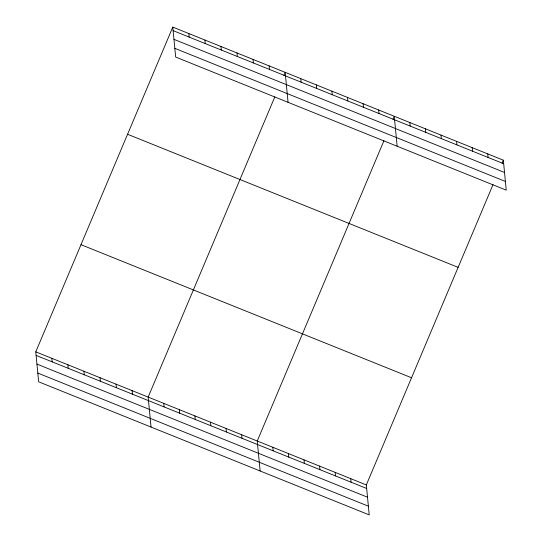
<?xml version="1.0" encoding="UTF-8"?>
<svg xmlns="http://www.w3.org/2000/svg" width="542" height="542" viewBox="0 0 542 542"><rect width="100%" height="100%" fill="white"/><g stroke="black" fill="none" stroke-linecap="round" stroke-linejoin="round"><path stroke-width="0.81" d="M493.003 184.68L366.331 484.934L369.217 514.9L38.658 381.812L35.772 351.846L172.783 27.1L503.342 160.188L506.228 190.154L175.669 57.066L172.783 27.1M274.841 96.842L148.162 397.096L151.049 427.062M283.879 75.413L285.173 72.35L288.059 102.316M383.926 140.764L257.247 441.019L260.133 470.978M392.964 119.328L394.258 116.266L397.144 146.232M502.048 163.25L503.342 160.188M173.122 30.637L503.681 163.725M173.962 39.363L504.521 172.451M174.829 48.346L505.388 181.435M127.573 134.267L458.126 267.355M80.988 244.679L411.547 377.767M35.772 351.846L366.331 484.934M36.118 355.389L366.67 488.478M36.951 364.109L367.51 497.197M37.818 373.092L368.377 506.181M487.759 153.914L488.098 157.451M472.177 147.641L472.516 151.177M456.588 141.367L456.933 144.904M441.005 135.094L441.351 138.63M425.423 128.82L425.768 132.356M409.84 122.546L410.179 126.083M378.675 109.992L379.014 113.535M363.093 103.718L363.431 107.262M347.51 97.445L347.849 100.988M331.921 91.171L332.266 94.715M316.338 84.898L316.684 88.434M350.749 478.661L351.087 482.197M300.756 78.624L301.095 82.16M335.166 472.387L335.505 475.923M319.584 466.113L319.922 469.65M269.117 65.887L269.455 69.423M303.994 459.84L304.34 463.376M253.06 59.424L253.405 62.96M288.412 453.566L288.757 457.102M237.003 52.96L237.349 56.497M272.829 447.292L273.168 450.829M220.953 46.49L221.292 50.033M204.896 40.027L205.235 43.57M241.664 434.745L242.003 438.282M188.84 33.563L189.178 37.107M226.082 428.465L226.42 432.008M210.499 422.191L210.838 425.734M194.917 415.917L195.255 419.461M179.327 409.644L179.673 413.187M163.745 403.37L164.09 406.913M132.106 390.633L132.451 394.169M116.049 384.17L116.395 387.706M99.999 377.706L100.338 381.243M83.942 371.243L84.281 374.779M67.886 364.773L68.224 368.316M51.829 358.309L52.167 361.853"/></g></svg>
